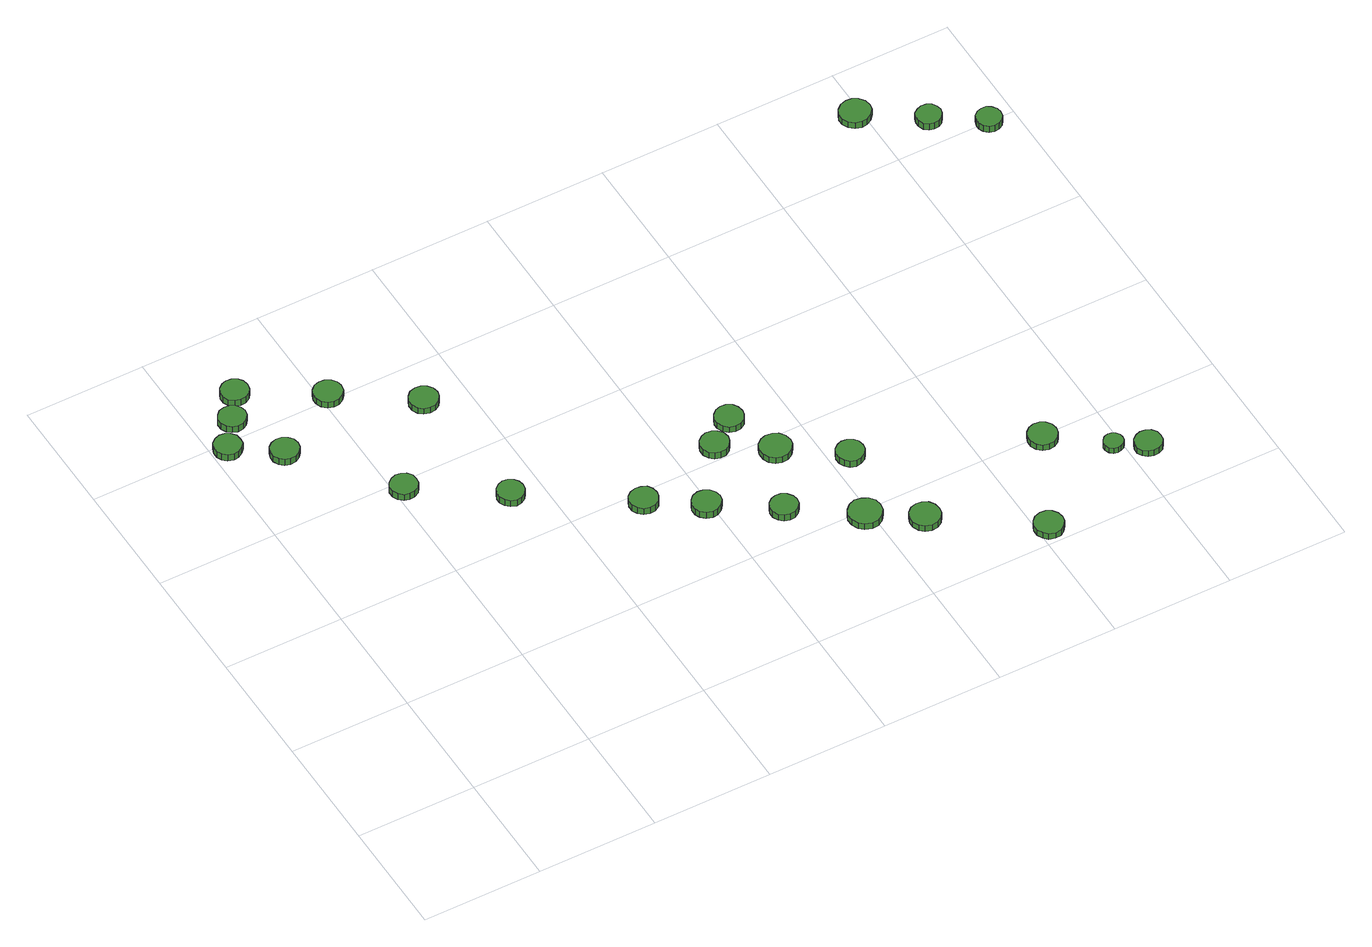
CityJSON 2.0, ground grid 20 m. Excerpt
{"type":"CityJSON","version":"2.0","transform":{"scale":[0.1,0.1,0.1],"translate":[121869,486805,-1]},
"CityObjects":{
"tree1":{"type":"SolitaryVegetationObject","attributes":{"function":"something"},"geometry":[{"type":"MultiSurface","lod":"1","boundaries":[[[0,1,2,3,4,5,6,7,8,9,10,11,12,13,14]],[[15,16,17,18,19,20,21,22,23,24,25,26,27,28,29]],[[0,29,28,1]],[[1,28,27,2]],[[2,27,26,3]],[[3,26,25,4]],[[4,25,24,5]],[[5,24,23,6]],[[6,23,22,7]],[[7,22,21,8]],[[8,21,20,9]],[[9,20,19,10]],[[10,19,18,11]],[[11,18,17,12]],[[12,17,16,13]],[[13,16,15,14]],[[14,15,29,0]]]}]},
"tree2":{"type":"SolitaryVegetationObject","attributes":{"function":"something"},"geometry":[{"type":"MultiSurface","lod":"1","boundaries":[[[30,31,32,33,34,35,36,37,38,39,40,41,42,43,44]],[[45,46,47,48,49,50,51,52,53,54,55,56,57,58,59]],[[30,59,58,31]],[[31,58,57,32]],[[32,57,56,33]],[[33,56,55,34]],[[34,55,54,35]],[[35,54,53,36]],[[36,53,52,37]],[[37,52,51,38]],[[38,51,50,39]],[[39,50,49,40]],[[40,49,48,41]],[[41,48,47,42]],[[42,47,46,43]],[[43,46,45,44]],[[44,45,59,30]]]}]},
"tree3":{"type":"SolitaryVegetationObject","attributes":{"function":"something"},"geometry":[{"type":"MultiSurface","lod":"1","boundaries":[[[60,61,62,63,64,65,66,67,68,69,70,71,72,73,74]],[[75,76,77,78,79,80,81,82,83,84,85,86,87,88,89]],[[60,89,88,61]],[[61,88,87,62]],[[62,87,86,63]],[[63,86,85,64]],[[64,85,84,65]],[[65,84,83,66]],[[66,83,82,67]],[[67,82,81,68]],[[68,81,80,69]],[[69,80,79,70]],[[70,79,78,71]],[[71,78,77,72]],[[72,77,76,73]],[[73,76,75,74]],[[74,75,89,60]]]}]},
"tree4":{"type":"SolitaryVegetationObject","attributes":{"function":"something"},"geometry":[{"type":"MultiSurface","lod":"1","boundaries":[[[90,91,92,93,94,95,96,97,98,99,100,101,102,103,104]],[[105,106,107,108,109,110,111,112,113,114,115,116,117,118,119]],[[90,119,118,91]],[[91,118,117,92]],[[92,117,116,93]],[[93,116,115,94]],[[94,115,114,95]],[[95,114,113,96]],[[96,113,112,97]],[[97,112,111,98]],[[98,111,110,99]],[[99,110,109,100]],[[100,109,108,101]],[[101,108,107,102]],[[102,107,106,103]],[[103,106,105,104]],[[104,105,119,90]]]}]},
"tree5":{"type":"SolitaryVegetationObject","attributes":{"function":"something"},"geometry":[{"type":"MultiSurface","lod":"1","boundaries":[[[120,121,122,123,124,125,126,127,128,129,130,131,132,133,134]],[[135,136,137,138,139,140,141,142,143,144,145,146,147,148,149]],[[120,149,148,121]],[[121,148,147,122]],[[122,147,146,123]],[[123,146,145,124]],[[124,145,144,125]],[[125,144,143,126]],[[126,143,142,127]],[[127,142,141,128]],[[128,141,140,129]],[[129,140,139,130]],[[130,139,138,131]],[[131,138,137,132]],[[132,137,136,133]],[[133,136,135,134]],[[134,135,149,120]]]}]},
"tree6":{"type":"SolitaryVegetationObject","attributes":{"function":"something"},"geometry":[{"type":"MultiSurface","lod":"1","boundaries":[[[150,151,152,153,154,155,156,157,158,159,160,161,162,163,164]],[[165,166,167,168,169,170,171,172,173,174,175,176,177,178,179]],[[150,179,178,151]],[[151,178,177,152]],[[152,177,176,153]],[[153,176,175,154]],[[154,175,174,155]],[[155,174,173,156]],[[156,173,172,157]],[[157,172,171,158]],[[158,171,170,159]],[[159,170,169,160]],[[160,169,168,161]],[[161,168,167,162]],[[162,167,166,163]],[[163,166,165,164]],[[164,165,179,150]]]}]},
"tree7":{"type":"SolitaryVegetationObject","attributes":{"function":"something"},"geometry":[{"type":"MultiSurface","lod":"1","boundaries":[[[180,181,182,183,184,185,186,187,188,189,190,191,192,193,194]],[[195,196,197,198,199,200,201,202,203,204,205,206,207,208,209]],[[180,209,208,181]],[[181,208,207,182]],[[182,207,206,183]],[[183,206,205,184]],[[184,205,204,185]],[[185,204,203,186]],[[186,203,202,187]],[[187,202,201,188]],[[188,201,200,189]],[[189,200,199,190]],[[190,199,198,191]],[[191,198,197,192]],[[192,197,196,193]],[[193,196,195,194]],[[194,195,209,180]]]}]},
"tree8":{"type":"SolitaryVegetationObject","attributes":{"function":"something"},"geometry":[{"type":"MultiSurface","lod":"1","boundaries":[[[210,211,212,213,214,215,216,217,218,219,220,221,222,223,224]],[[225,226,227,228,229,230,231,232,233,234,235,236,237,238,239]],[[210,239,238,211]],[[211,238,237,212]],[[212,237,236,213]],[[213,236,235,214]],[[214,235,234,215]],[[215,234,233,216]],[[216,233,232,217]],[[217,232,231,218]],[[218,231,230,219]],[[219,230,229,220]],[[220,229,228,221]],[[221,228,227,222]],[[222,227,226,223]],[[223,226,225,224]],[[224,225,239,210]]]}]},
"tree9":{"type":"SolitaryVegetationObject","attributes":{"function":"something"},"geometry":[{"type":"MultiSurface","lod":"1","boundaries":[[[240,241,242,243,244,245,246,247,248,249,250,251,252,253,254]],[[255,256,257,258,259,260,261,262,263,264,265,266,267,268,269]],[[240,269,268,241]],[[241,268,267,242]],[[242,267,266,243]],[[243,266,265,244]],[[244,265,264,245]],[[245,264,263,246]],[[246,263,262,247]],[[247,262,261,248]],[[248,261,260,249]],[[249,260,259,250]],[[250,259,258,251]],[[251,258,257,252]],[[252,257,256,253]],[[253,256,255,254]],[[254,255,269,240]]]}]},
"tree10":{"type":"SolitaryVegetationObject","attributes":{"function":"something"},"geometry":[{"type":"MultiSurface","lod":"1","boundaries":[[[270,271,272,273,274,275,276,277,278,279,280,281,282,283,284]],[[285,286,287,288,289,290,291,292,293,294,295,296,297,298,299]],[[270,299,298,271]],[[271,298,297,272]],[[272,297,296,273]],[[273,296,295,274]],[[274,295,294,275]],[[275,294,293,276]],[[276,293,292,277]],[[277,292,291,278]],[[278,291,290,279]],[[279,290,289,280]],[[280,289,288,281]],[[281,288,287,282]],[[282,287,286,283]],[[283,286,285,284]],[[284,285,299,270]]]}]},
"tree11":{"type":"SolitaryVegetationObject","attributes":{"function":"something"},"geometry":[{"type":"MultiSurface","lod":"1","boundaries":[[[300,301,302,303,304,305,306,307,308,309,310,311,312,313,314]],[[315,316,317,318,319,320,321,322,323,324,325,326,327,328,329]],[[300,329,328,301]],[[301,328,327,302]],[[302,327,326,303]],[[303,326,325,304]],[[304,325,324,305]],[[305,324,323,306]],[[306,323,322,307]],[[307,322,321,308]],[[308,321,320,309]],[[309,320,319,310]],[[310,319,318,311]],[[311,318,317,312]],[[312,317,316,313]],[[313,316,315,314]],[[314,315,329,300]]]}]},
"tree12":{"type":"SolitaryVegetationObject","attributes":{"function":"something"},"geometry":[{"type":"MultiSurface","lod":"1","boundaries":[[[330,331,332,333,334,335,336,337,338,339,340,341,342,343,344]],[[345,346,347,348,349,350,351,352,353,354,355,356,357,358,359]],[[330,359,358,331]],[[331,358,357,332]],[[332,357,356,333]],[[333,356,355,334]],[[334,355,354,335]],[[335,354,353,336]],[[336,353,352,337]],[[337,352,351,338]],[[338,351,350,339]],[[339,350,349,340]],[[340,349,348,341]],[[341,348,347,342]],[[342,347,346,343]],[[343,346,345,344]],[[344,345,359,330]]]}]},
"tree13":{"type":"SolitaryVegetationObject","attributes":{"function":"something"},"geometry":[{"type":"MultiSurface","lod":"1","boundaries":[[[360,361,362,363,364,365,366,367,368,369,370,371,372,373,374]],[[375,376,377,378,379,380,381,382,383,384,385,386,387,388,389]],[[360,389,388,361]],[[361,388,387,362]],[[362,387,386,363]],[[363,386,385,364]],[[364,385,384,365]],[[365,384,383,366]],[[366,383,382,367]],[[367,382,381,368]],[[368,381,380,369]],[[369,380,379,370]],[[370,379,378,371]],[[371,378,377,372]],[[372,377,376,373]],[[373,376,375,374]],[[374,375,389,360]]]}]},
"tree14":{"type":"SolitaryVegetationObject","attributes":{"function":"something"},"geometry":[{"type":"MultiSurface","lod":"1","boundaries":[[[390,391,392,393,394,395,396,397,398,399,400,401,402,403,404]],[[405,406,407,408,409,410,411,412,413,414,415,416,417,418,419]],[[390,419,418,391]],[[391,418,417,392]],[[392,417,416,393]],[[393,416,415,394]],[[394,415,414,395]],[[395,414,413,396]],[[396,413,412,397]],[[397,412,411,398]],[[398,411,410,399]],[[399,410,409,400]],[[400,409,408,401]],[[401,408,407,402]],[[402,407,406,403]],[[403,406,405,404]],[[404,405,419,390]]]}]},
"tree15":{"type":"SolitaryVegetationObject","attributes":{"function":"something"},"geometry":[{"type":"MultiSurface","lod":"1","boundaries":[[[420,421,422,423,424,425,426,427,428,429,430,431,432,433,434]],[[435,436,437,438,439,440,441,442,443,444,445,446,447,448,449]],[[420,449,448,421]],[[421,448,447,422]],[[422,447,446,423]],[[423,446,445,424]],[[424,445,444,425]],[[425,444,443,426]],[[426,443,442,427]],[[427,442,441,428]],[[428,441,440,429]],[[429,440,439,430]],[[430,439,438,431]],[[431,438,437,432]],[[432,437,436,433]],[[433,436,435,434]],[[434,435,449,420]]]}]},
"tree16":{"type":"SolitaryVegetationObject","attributes":{"function":"something"},"geometry":[{"type":"MultiSurface","lod":"1","boundaries":[[[450,451,452,453,454,455,456,457,458,459,460,461,462,463,464]],[[465,466,467,468,469,470,471,472,473,474,475,476,477,478,479]],[[450,479,478,451]],[[451,478,477,452]],[[452,477,476,453]],[[453,476,475,454]],[[454,475,474,455]],[[455,474,473,456]],[[456,473,472,457]],[[457,472,471,458]],[[458,471,470,459]],[[459,470,469,460]],[[460,469,468,461]],[[461,468,467,462]],[[462,467,466,463]],[[463,466,465,464]],[[464,465,479,450]]]}]},
"tree17":{"type":"SolitaryVegetationObject","attributes":{"function":"something"},"geometry":[{"type":"MultiSurface","lod":"1","boundaries":[[[480,481,482,483,484,485,486,487,488,489,490,491,492,493,494]],[[495,496,497,498,499,500,501,502,503,504,505,506,507,508,509]],[[480,509,508,481]],[[481,508,507,482]],[[482,507,506,483]],[[483,506,505,484]],[[484,505,504,485]],[[485,504,503,486]],[[486,503,502,487]],[[487,502,501,488]],[[488,501,500,489]],[[489,500,499,490]],[[490,499,498,491]],[[491,498,497,492]],[[492,497,496,493]],[[493,496,495,494]],[[494,495,509,480]]]}]},
"tree18":{"type":"SolitaryVegetationObject","attributes":{"function":"something"},"geometry":[{"type":"MultiSurface","lod":"1","boundaries":[[[510,511,512,513,514,515,516,517,518,519,520,521,522,523,524]],[[525,526,527,528,529,530,531,532,533,534,535,536,537,538,539]],[[510,539,538,511]],[[511,538,537,512]],[[512,537,536,513]],[[513,536,535,514]],[[514,535,534,515]],[[515,534,533,516]],[[516,533,532,517]],[[517,532,531,518]],[[518,531,530,519]],[[519,530,529,520]],[[520,529,528,521]],[[521,528,527,522]],[[522,527,526,523]],[[523,526,525,524]],[[524,525,539,510]]]}]},
"tree19":{"type":"SolitaryVegetationObject","attributes":{"function":"something"},"geometry":[{"type":"MultiSurface","lod":"1","boundaries":[[[540,541,542,543,544,545,546,547,548,549,550,551,552,553,554]],[[555,556,557,558,559,560,561,562,563,564,565,566,567,568,569]],[[540,569,568,541]],[[541,568,567,542]],[[542,567,566,543]],[[543,566,565,544]],[[544,565,564,545]],[[545,564,563,546]],[[546,563,562,547]],[[547,562,561,548]],[[548,561,560,549]],[[549,560,559,550]],[[550,559,558,551]],[[551,558,557,552]],[[552,557,556,553]],[[553,556,555,554]],[[554,555,569,540]]]}]},
"tree20":{"type":"SolitaryVegetationObject","attributes":{"function":"something"},"geometry":[{"type":"MultiSurface","lod":"1","boundaries":[[[570,571,572,573,574,575,576,577,578,579,580,581,582,583,584]],[[585,586,587,588,589,590,591,592,593,594,595,596,597,598,599]],[[570,599,598,571]],[[571,598,597,572]],[[572,597,596,573]],[[573,596,595,574]],[[574,595,594,575]],[[575,594,593,576]],[[576,593,592,577]],[[577,592,591,578]],[[578,591,590,579]],[[579,590,589,580]],[[580,589,588,581]],[[581,588,587,582]],[[582,587,586,583]],[[583,586,585,584]],[[584,585,599,570]]]}]},
"tree21":{"type":"SolitaryVegetationObject","attributes":{"function":"something"},"geometry":[{"type":"MultiSurface","lod":"1","boundaries":[[[600,601,602,603,604,605,606,607,608,609,610,611,612,613,614]],[[615,616,617,618,619,620,621,622,623,624,625,626,627,628,629]],[[600,629,628,601]],[[601,628,627,602]],[[602,627,626,603]],[[603,626,625,604]],[[604,625,624,605]],[[605,624,623,606]],[[606,623,622,607]],[[607,622,621,608]],[[608,621,620,609]],[[609,620,619,610]],[[610,619,618,611]],[[611,618,617,612]],[[612,617,616,613]],[[613,616,615,614]],[[614,615,629,600]]]}]},
"tree22":{"type":"SolitaryVegetationObject","attributes":{"function":"something"},"geometry":[{"type":"MultiSurface","lod":"1","boundaries":[[[630,631,632,633,634,635,636,637,638,639,640,641,642,643,644]],[[645,646,647,648,649,650,651,652,653,654,655,656,657,658,659]],[[630,659,658,631]],[[631,658,657,632]],[[632,657,656,633]],[[633,656,655,634]],[[634,655,654,635]],[[635,654,653,636]],[[636,653,652,637]],[[637,652,651,638]],[[638,651,650,639]],[[639,650,649,640]],[[640,649,648,641]],[[641,648,647,642]],[[642,647,646,643]],[[643,646,645,644]],[[644,645,659,630]]]}]},
"tree23":{"type":"SolitaryVegetationObject","attributes":{"function":"something"},"geometry":[{"type":"MultiSurface","lod":"1","boundaries":[[[660,661,662,663,664,665,666,667,668,669,670,671,672,673,674]],[[675,676,677,678,679,680,681,682,683,684,685,686,687,688,689]],[[660,689,688,661]],[[661,688,687,662]],[[662,687,686,663]],[[663,686,685,664]],[[664,685,684,665]],[[665,684,683,666]],[[666,683,682,667]],[[667,682,681,668]],[[668,681,680,669]],[[669,680,679,670]],[[670,679,678,671]],[[671,678,677,672]],[[672,677,676,673]],[[673,676,675,674]],[[674,675,689,660]]]}]},
"tree24":{"type":"SolitaryVegetationObject","attributes":{"function":"something"},"geometry":[{"type":"MultiSurface","lod":"1","boundaries":[[[690,691,692,693,694,695,696,697,698,699,700,701,702,703,704]],[[705,706,707,708,709,710,711,712,713,714,715,716,717,718,719]],[[690,719,718,691]],[[691,718,717,692]],[[692,717,716,693]],[[693,716,715,694]],[[694,715,714,695]],[[695,714,713,696]],[[696,713,712,697]],[[697,712,711,698]],[[698,711,710,699]],[[699,710,709,700]],[[700,709,708,701]],[[701,708,707,702]],[[702,707,706,703]],[[703,706,705,704]],[[704,705,719,690]]]}]}
},
"vertices":[
[47,785,21],[46,795,21],[40,802,21],[32,807,21],[23,808,21],[14,805,21],[7,799,21],[3,790,21],[3,781,21],[7,772,21],[14,766,21],[23,763,21],[32,764,21],[40,769,21],[46,776,21],[46,776,8],[40,769,8],[32,764,8],[23,763,8],[14,766,8],[7,772,8],[3,781,8],[3,790,8],[7,799,8],[14,805,8],[23,808,8],[32,807,8],[40,802,8],[46,795,8],[47,785,8],
[83,833,20],[81,842,20],[75,850,20],[67,854,20],[58,855,20],[49,853,20],[42,846,20],[38,838,20],[38,828,20],[42,820,20],[49,814,20],[58,811,20],[67,812,20],[75,816,20],[81,824,20],[81,824,7],[75,816,7],[67,812,7],[58,811,7],[49,814,7],[42,820,7],[38,828,7],[38,838,7],[42,846,7],[49,853,7],[58,855,7],[67,854,7],[75,850,7],[81,842,7],[83,833,7],
[119,736,20],[117,746,20],[111,753,20],[103,758,20],[93,759,20],[84,756,20],[77,750,20],[73,741,20],[73,731,20],[77,722,20],[84,716,20],[93,713,20],[103,714,20],[111,719,20],[117,727,20],[117,727,7],[111,719,7],[103,714,7],[93,713,7],[84,716,7],[77,722,7],[73,731,7],[73,741,7],[77,750,7],[84,756,7],[93,759,7],[103,758,7],[111,753,7],[117,746,7],[119,736,7],
[113,879,20],[111,888,20],[106,895,20],[97,900,20],[88,901,20],[79,898,20],[72,892,20],[68,883,20],[68,874,20],[72,865,20],[79,859,20],[88,856,20],[97,857,20],[106,862,20],[111,869,20],[111,869,7],[106,862,7],[97,857,7],[88,856,7],[79,859,7],[72,865,7],[68,874,7],[68,883,7],[72,892,7],[79,898,7],[88,901,7],[97,900,7],[106,895,7],[111,888,7],[113,879,7],
[237,584,19],[236,593,19],[230,601,19],[222,605,19],[213,606,19],[204,603,19],[197,597,19],[193,589,19],[193,579,19],[197,571,19],[204,564,19],[213,562,19],[222,563,19],[230,567,19],[236,575,19],[236,575,6],[230,567,6],[222,563,6],[213,562,6],[204,564,6],[197,571,6],[193,579,6],[193,589,6],[197,597,6],[204,603,6],[213,606,6],[222,605,6],[230,601,6],[236,593,6],[237,584,6],
[235,807,19],[233,816,19],[227,824,19],[218,829,19],[209,830,19],[199,827,19],[192,820,19],[188,811,19],[188,802,19],[192,793,19],[199,786,19],[209,783,19],[218,784,19],[227,789,19],[233,797,19],[233,797,7],[227,789,7],[218,784,7],[209,783,7],[199,786,7],[192,793,7],[188,802,7],[188,811,7],[192,820,7],[199,827,7],[209,830,7],[218,829,7],[227,824,7],[233,816,7],[235,807,7],
[370,492,20],[368,501,20],[363,508,20],[355,513,20],[346,514,20],[337,511,20],[330,505,20],[326,496,20],[326,487,20],[330,479,20],[337,472,20],[346,469,20],[355,470,20],[363,475,20],[368,483,20],[368,483,7],[363,475,7],[355,470,7],[346,469,7],[337,472,7],[330,479,7],[326,487,7],[326,496,7],[330,505,7],[337,511,7],[346,514,7],[355,513,7],[363,508,7],[368,501,7],[370,492,7],
[354,723,19],[352,733,19],[346,741,19],[338,746,19],[328,747,19],[318,744,19],[311,737,19],[307,728,19],[307,718,19],[311,709,19],[318,703,19],[328,700,19],[338,701,19],[346,706,19],[352,714,19],[352,714,7],[346,706,7],[338,701,7],[328,700,7],[318,703,7],[311,709,7],[307,718,7],[307,728,7],[311,737,7],[318,744,7],[328,747,7],[338,746,7],[346,741,7],[352,733,7],[354,723,7],
[537,378,20],[535,388,20],[530,396,20],[521,400,20],[512,401,20],[502,398,20],[495,392,20],[491,383,20],[491,373,20],[495,365,20],[502,358,20],[512,355,20],[521,356,20],[530,361,20],[535,369,20],[535,369,7],[530,361,7],[521,356,7],[512,355,7],[502,358,7],[495,365,7],[491,373,7],[491,383,7],[495,392,7],[502,398,7],[512,401,7],[521,400,7],[530,396,7],[535,388,7],[537,378,7],
[616,324,20],[614,334,20],[608,342,20],[599,347,20],[590,348,20],[580,345,20],[573,338,20],[569,329,20],[569,319,20],[573,311,20],[580,304,20],[590,301,20],[599,302,20],[608,307,20],[614,315,20],[614,315,7],[608,307,7],[599,302,7],[590,301,7],[580,304,7],[573,311,7],[569,319,7],[569,329,7],[573,338,7],[580,345,7],[590,348,7],[599,347,7],[608,342,7],[614,334,7],[616,324,7],
[713,260,20],[711,269,20],[705,277,20],[697,282,20],[688,283,20],[679,280,20],[672,274,20],[668,265,20],[668,256,20],[672,247,20],[679,241,20],[688,238,20],[697,239,20],[705,244,20],[711,251,20],[711,251,7],[705,244,7],[697,239,7],[688,238,7],[679,241,7],[672,247,7],[668,256,7],[668,265,7],[672,274,7],[679,280,7],[688,283,7],[697,282,7],[705,277,7],[711,269,7],[713,260,7],
[687,424,20],[685,434,20],[679,441,20],[671,446,20],[661,447,20],[652,444,20],[645,438,20],[641,429,20],[641,419,20],[645,410,20],[652,404,20],[661,401,20],[671,402,20],[679,407,20],[685,415,20],[685,415,7],[679,407,7],[671,402,7],[661,401,7],[652,404,7],[645,410,7],[641,419,7],[641,429,7],[645,438,7],[652,444,7],[661,447,7],[671,446,7],[679,441,7],[685,434,7],[687,424,7],
[817,188,19],[815,200,19],[808,209,19],[798,214,19],[787,216,19],[776,212,19],[768,204,19],[763,194,19],[763,183,19],[768,172,19],[776,165,19],[787,161,19],[798,162,19],[808,168,19],[815,177,19],[815,177,7],[808,168,7],[798,162,7],[787,161,7],[776,165,7],[768,172,7],[763,183,7],[763,194,7],[768,204,7],[776,212,7],[787,216,7],[798,214,7],[808,209,7],[815,200,7],[817,188,7],
[733,460,19],[731,470,19],[726,478,19],[717,483,19],[708,484,19],[698,481,19],[691,474,19],[687,465,19],[687,456,19],[691,447,19],[698,440,19],[708,437,19],[717,438,19],[726,443,19],[731,451,19],[731,451,7],[726,443,7],[717,438,7],[708,437,7],[698,440,7],[691,447,7],[687,456,7],[687,465,7],[691,474,7],[698,481,7],[708,484,7],[717,483,7],[726,478,7],[731,470,7],[733,460,7],
[766,372,19],[764,383,19],[757,392,19],[748,397,19],[737,398,19],[727,395,19],[719,388,19],[715,378,19],[715,367,19],[719,357,19],[727,350,19],[737,347,19],[748,348,19],[757,353,19],[764,362,19],[764,362,7],[757,353,7],[748,348,7],[737,347,7],[727,350,7],[719,357,7],[715,367,7],[715,378,7],[719,388,7],[727,395,7],[737,398,7],[748,397,7],[757,392,7],[764,383,7],[766,372,7],
[890,138,19],[888,148,19],[882,157,19],[873,162,19],[863,163,19],[853,160,19],[845,153,19],[841,143,19],[841,133,19],[845,123,19],[853,116,19],[863,113,19],[873,114,19],[882,119,19],[888,128,19],[888,128,7],[882,119,7],[873,114,7],[863,113,7],[853,116,7],[845,123,7],[841,133,7],[841,143,7],[845,153,7],[853,160,7],[863,163,7],[873,162,7],[882,157,7],[888,148,7],[890,138,7],
[855,307,20],[853,317,20],[848,324,20],[839,329,20],[830,330,20],[821,327,20],[814,321,20],[810,312,20],[810,302,20],[814,294,20],[821,287,20],[830,284,20],[839,285,20],[848,290,20],[853,298,20],[853,298,7],[848,290,7],[839,285,7],[830,284,7],[821,287,7],[814,294,7],[810,302,7],[810,312,7],[814,321,7],[821,327,7],[830,330,7],[839,329,7],[848,324,7],[853,317,7],[855,307,7],
[1042,30,19],[1040,40,19],[1034,48,19],[1026,53,19],[1016,54,19],[1006,51,19],[999,44,19],[995,35,19],[995,25,19],[999,16,19],[1006,9,19],[1016,6,19],[1026,7,19],[1034,12,19],[1040,20,19],[1040,20,7],[1034,12,7],[1026,7,7],[1016,6,7],[1006,9,7],[999,16,7],[995,25,7],[995,35,7],[999,44,7],[1006,51,7],[1016,54,7],[1026,53,7],[1034,48,7],[1040,40,7],[1042,30,7],
[1125,193,19],[1123,203,19],[1117,211,19],[1109,216,19],[1099,217,19],[1089,214,19],[1082,207,19],[1078,198,19],[1078,188,19],[1082,179,19],[1089,172,19],[1099,169,19],[1109,170,19],[1117,175,19],[1123,183,19],[1123,183,7],[1117,175,7],[1109,170,7],[1099,169,7],[1089,172,7],[1082,179,7],[1078,188,7],[1078,198,7],[1082,207,7],[1089,214,7],[1099,217,7],[1109,216,7],[1117,211,7],[1123,203,7],[1125,193,7],
[1203,128,18],[1202,134,18],[1198,140,18],[1192,143,18],[1186,144,18],[1179,142,18],[1174,137,18],[1171,131,18],[1171,125,18],[1174,118,18],[1179,114,18],[1186,112,18],[1192,113,18],[1198,116,18],[1202,121,18],[1202,121,7],[1198,116,7],[1192,113,7],[1186,112,7],[1179,114,7],[1174,118,7],[1171,125,7],[1171,131,7],[1174,137,7],[1179,142,7],[1186,144,7],[1192,143,7],[1198,140,7],[1202,134,7],[1203,128,7],
[1254,101,19],[1253,110,19],[1247,118,19],[1239,122,19],[1230,123,19],[1221,120,19],[1214,114,19],[1210,106,19],[1210,96,19],[1214,88,19],[1221,82,19],[1230,79,19],[1239,80,19],[1247,84,19],[1253,92,19],[1253,92,7],[1247,84,7],[1239,80,7],[1230,79,7],[1221,82,7],[1214,88,7],[1210,96,7],[1210,106,7],[1214,114,7],[1221,120,7],[1230,123,7],[1239,122,7],[1247,118,7],[1253,110,7],[1254,101,7],
[1208,900,32],[1206,910,32],[1199,919,32],[1190,924,32],[1180,925,32],[1170,922,32],[1162,915,32],[1157,905,32],[1157,895,32],[1162,885,32],[1170,878,32],[1180,875,32],[1190,876,32],[1199,881,32],[1206,890,32],[1206,890,19],[1199,881,19],[1190,876,19],[1180,875,19],[1170,878,19],[1162,885,19],[1157,895,19],[1157,905,19],[1162,915,19],[1170,922,19],[1180,925,19],[1190,924,19],[1199,919,19],[1206,910,19],[1208,900,19],
[1296,838,32],[1294,847,32],[1289,854,32],[1282,858,32],[1273,859,32],[1265,856,32],[1258,851,32],[1255,843,32],[1255,834,32],[1258,826,32],[1265,820,32],[1273,818,32],[1282,819,32],[1289,823,32],[1294,830,32],[1294,830,19],[1289,823,19],[1282,819,19],[1273,818,19],[1265,820,19],[1258,826,19],[1255,834,19],[1255,843,19],[1258,851,19],[1265,856,19],[1273,859,19],[1282,858,19],[1289,854,19],[1294,847,19],[1296,838,19],
[1372,789,32],[1370,797,32],[1365,804,32],[1358,809,32],[1349,809,32],[1341,807,32],[1334,801,32],[1331,793,32],[1331,785,32],[1334,777,32],[1341,771,32],[1349,768,32],[1358,769,32],[1365,773,32],[1370,780,32],[1370,780,19],[1365,773,19],[1358,769,19],[1349,768,19],[1341,771,19],[1334,777,19],[1331,785,19],[1331,793,19],[1334,801,19],[1341,807,19],[1349,809,19],[1358,809,19],[1365,804,19],[1370,797,19],[1372,789,19]
]}
